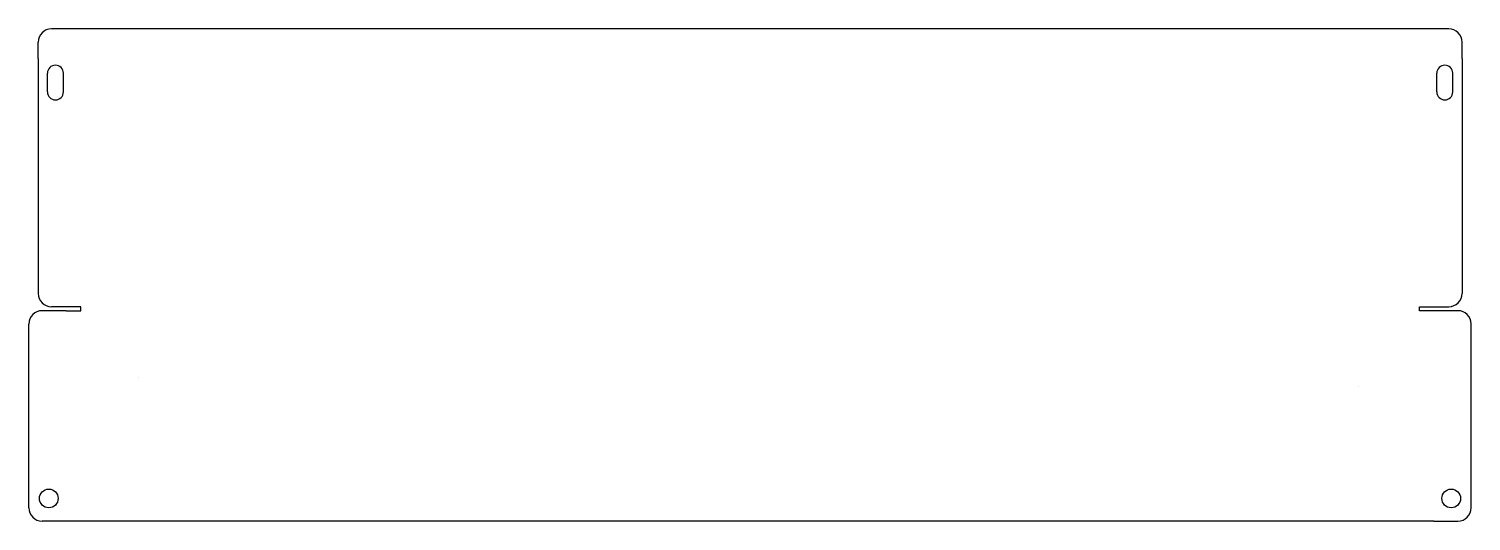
# Model space of a CAD drawing. Header units: metres. Extents: x -542 to 542, y -185 to 185.
import ezdxf

# ---------------------------------------------------------------- set-up
doc = ezdxf.new("R2010")
doc.units = ezdxf.units.M

msp = doc.modelspace()

# ---------------------------------------------------------------- linework, layer by layer
at = {"color": 7, "linetype": 'Continuous', "lineweight": 25}
for p, q in [((525.1, 184.8), (-524.9, 184.8)), ((-534.9, 170.7), (-534.9, 174.8)), ((535.1, 170.7), (535.1, 174.8)), ((-534.9, 162.5), (-534.9, 170.7)), ((535.1, 162.5), (535.1, 170.7)), ((-534.9, 162.5), (-534.9, -13.8)), ((535.1, 162.5), (535.1, -13.8)), ((-527.9, 137.5), (-527.9, 151.5)), ((-515.9, 137.5), (-515.9, 151.5)), ((516.1, 137.5), (516.1, 151.5)), ((528.1, 137.5), (528.1, 151.5)), ((-513.9, -26.8), (-531.9, -26.8)), ((-502.9, -23.8), (-524.9, -23.8)), ((-513.9, -26.8), (-505.9, -26.8)), ((-505.9, -26.8), (-502.9, -26.8)), ((-502.9, -26.8), (-502.9, -23.8)), ((503.1, -26.8), (503.1, -23.8)), ((503.1, -23.8), (525.1, -23.8)), ((506.1, -26.8), (503.1, -26.8)), ((513.9, -26.8), (506.1, -26.8)), ((531.9, -26.8), (513.9, -26.8)), ((-541.9, -174.8), (-541.9, -36.8)), ((541.9, -174.8), (541.9, -36.8)), ((-513.9, -184.8), (-531.9, -184.8)), ((-505.9, -184.8), (-513.9, -184.8)), ((506.1, -184.8), (-505.9, -184.8)), ((513.9, -184.8), (506.1, -184.8)), ((513.9, -184.8), (531.9, -184.8))]:
    msp.add_line(p, q, dxfattribs=at)
at = {"color": 3, "lineweight": 13}
for p, q in [((-459.7, -77.1), (-459.7, -77.1)), ((457.4, -83.4), (457.4, -83.4))]:
    msp.add_line(p, q, dxfattribs=at)
at = {"color": 7, "linetype": 'Continuous', "lineweight": 25}
for centre in [(-526.9, -167.8), (526.9, -167.8)]:
    msp.add_circle(centre, 7, dxfattribs=at)
for centre, radius, start, end in [((-524.9, 174.8), 10, 90, 180), ((525.1, 174.8), 10, 0, 90), ((-521.9, 151.5), 6, 0, 180), ((522.1, 151.5), 6, 0, 180), ((-521.9, 137.5), 6, 180, 0), ((522.1, 137.5), 6, 180, 0), ((-524.9, -13.8), 10, 180, -90), ((525.1, -13.8), 10, -90, 0), ((-531.9, -36.8), 10, 90, 180), ((531.9, -36.8), 10, 0, 90), ((-531.9, -174.8), 10, -180, -90), ((531.9, -174.8), 10, -90, 0)]:
    msp.add_arc(centre, radius, start, end, dxfattribs=at)

doc.saveas('drawing.dxf')
